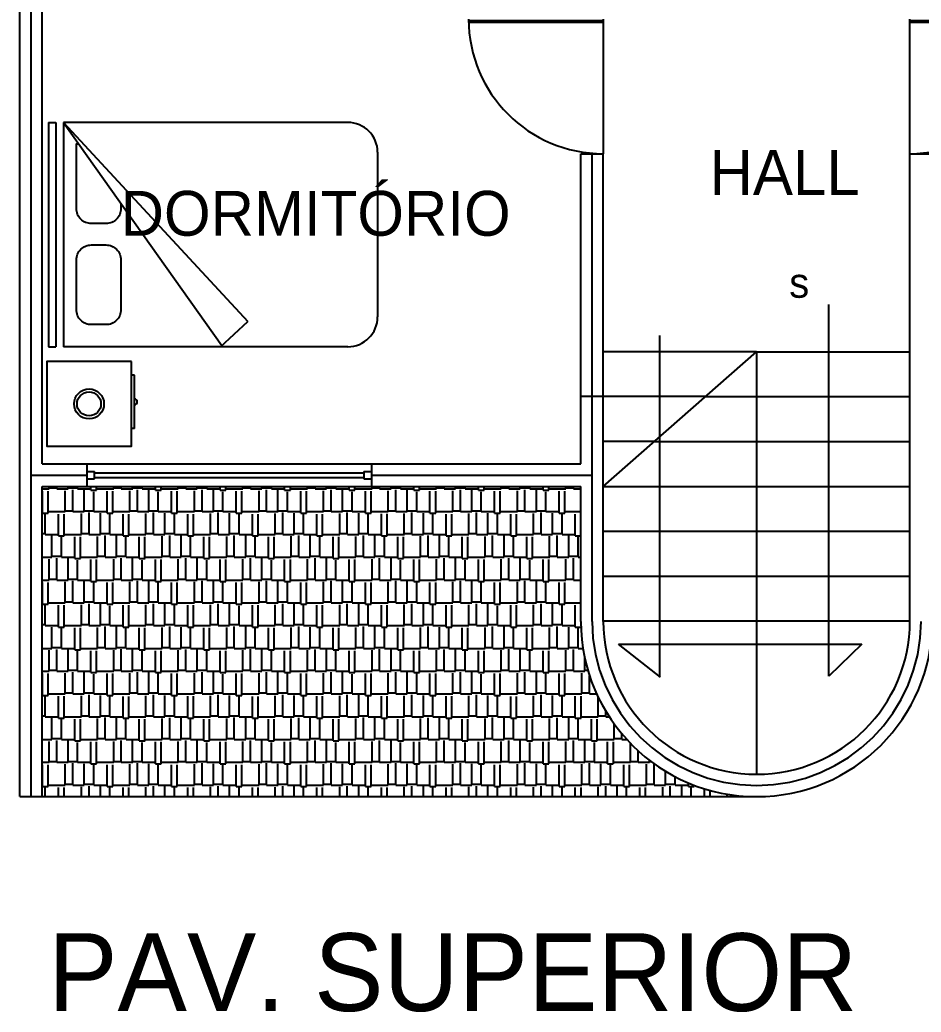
# Model space of a CAD drawing. Header units: millimetres. Extents: x 686.5 to 717.1, y 236.1 to 261.6.
# Drawn here: x 713.405 to 714.911, y 240.607 to 242.266 of the extents above; entities that cross this region are included whole.
import ezdxf

# ---------------------------------------------------------------- set-up
doc = ezdxf.new("R2010")
doc.units = ezdxf.units.MM
doc.linetypes.add('ACAD_ISO04W100', pattern=[30.5, 24, -3, 0.5, -3])
for name, color, linetype in [('EJE', 4, 'ACAD_ISO04W100'), ('ESCALERAS', 5, 'Continuous'), ('LETREROS', 31, 'Continuous'), ('MUE', 2, 'Continuous'), ('MURO1', 3, 'Continuous'), ('PROYECCIONES', 73, 'ACAD_ISO04W100'), ('PUERTAS', 191, 'Continuous'), ('TEJA', 242, 'Continuous'), ('VENTANAS', 111, 'Continuous')]:
    doc.layers.add(name, color=color, linetype=linetype)

# ---------------------------------------------------------------- blocks, each defined once
blk = doc.blocks.new('BURO')
at = {"layer": 'MUE', "color": 2}
for p, q in [((-0.1743, -0.3241), (-0.1743, -0.3041)), ((0.1825, -0.3241), (0.1825, -0.3041))]:
    blk.add_line(p, q, dxfattribs=at)
blk.add_lwpolyline([(0.2727, -0.3041), (0.2727, 0.2616), (-0.293, 0.2616), (-0.293, -0.3041)], close=True, dxfattribs=at)
blk.add_lwpolyline([(-0.1743, -0.3241), (0.1825, -0.3241)], dxfattribs=at)
for radius in [0.1, 0.08]:
    blk.add_circle((-0.0101, -0.0212), radius, dxfattribs=at)
blk.add_arc((0.0041, -0.3241), 0.02, 180, 0, dxfattribs=at)
blk = doc.blocks.new('CAMA3')
at = {"layer": 'MUE', "color": 2}
for p, q in [((-0.87, 0.77), (1.03, 0.77)), ((-0.02, 0.77), (-0.2015, 0.6023)), ((1.03, -0.73), (-0.0288, 0.762)), ((1.03, -0.73), (1.03, 0.77)), ((1.08, -0.73), (1.08, 0.77)), ((1.13, 0.77), (1.08, 0.77)), ((1.13, -0.73), (1.13, 0.77)), ((1.03, -0.73), (-0.2015, 0.6023)), ((-1.07, -0.53), (-1.07, 0.57)), ((-0.87, -0.73), (1.03, -0.73)), ((1.13, -0.73), (1.08, -0.73))]:
    blk.add_line(p, q, dxfattribs=at)
blk.add_lwpolyline([(0.6458, 0.1896), (0.6458, 0.5227, -0.414214), (0.7458, 0.6227), (0.8436, 0.6227, -0.414214), (0.9436, 0.5227), (0.9436, 0.1896, -0.414214), (0.8436, 0.0896), (0.7458, 0.0896, -0.414214)], format="xyb", close=True, dxfattribs=at)
blk.add_lwpolyline([(0.6458, -0.1886), (0.6458, -0.1532, -0.414214), (0.7458, -0.0532), (0.8436, -0.0532, -0.414214), (0.9436, -0.1532), (0.9436, -0.5864), (0.928, -0.5864)], format="xyb", dxfattribs=at)
for centre, start, end in [((-0.87, 0.57), 90, 180), ((-0.87, -0.53), 180, 270)]:
    blk.add_arc(centre, 0.2, start, end, dxfattribs=at)

msp = doc.modelspace()

# ---------------------------------------------------------------- hatches: boundary and pattern name
at = {"layer": 'TEJA'}
h = msp.add_hatch(dxfattribs=at)
h.set_pattern_fill('AR-RSHKE', color=256, scale=0.000125, style=0)
h.set_pattern_definition([(0, (667.64192, 205.43898), (0.0809625, 0.0381), [0.01905, -0.015875, 0.022225, -0.009525, 0.028575, -0.0127]), (0, (667.66097, 205.440568), (0.0809625, 0.0381), [0.015875, -0.060325, 0.0127, -0.01905]), (0, (667.69907, 205.4366), (0.0809625, 0.0381), [0.009525, -0.098425]), (90, (667.64192, 205.43898), (-0.0269875, 0.0381), [0.0365125, -0.1158875]), (90, (667.66097, 205.43898), (-0.0269875, 0.0381), [0.03571875, -0.11668125]), (90, (667.676844, 205.43898), (-0.0269875, 0.0381), [0.0333375, -0.1190625]), (90, (667.69907, 205.4366), (-0.0269875, 0.0381), [0.0365125, -0.1158875]), (90, (667.708594, 205.4366), (-0.0269875, 0.0381), [0.0365125, -0.1158875]), (90, (667.73717, 205.43898), (-0.0269875, 0.0381), [0.034925, -0.117475])])
h.paths.add_polyline_path([(714.6365, 240.967, -0.415051), (714.3427, 241.2616), (714.3427, 241.4858), (713.4427, 241.4858), (713.4427, 240.967)])

# ---------------------------------------------------------------- linework, layer by layer
at = {"layer": 'EJE'}
for p, q in [((713.424, 240.967), (713.424, 242.5358)), ((714.3615, 241.2599), (714.3615, 242.042)), ((713.424, 241.5045), (713.5177, 241.5045)), ((713.9927, 241.5045), (714.3615, 241.5045))]:
    msp.add_line(p, q, dxfattribs=at)
msp.add_arc((714.6365, 241.2608), 0.275, 180.175, 359.825, dxfattribs=at)
at = {"layer": 'ESCALERAS'}
for p, q in [((714.3802, 241.4858), (714.6365, 241.7108)), ((714.6365, 241.7108), (714.6365, 241.0045)), ((714.6365, 241.7108), (714.8927, 241.7108)), ((714.551, 241.6358), (714.8927, 241.6358)), ((714.4656, 241.5608), (714.8927, 241.5608)), ((714.3802, 241.4858), (714.8927, 241.4858)), ((714.3802, 241.4108), (714.8927, 241.4108)), ((714.3802, 241.3358), (714.8927, 241.3358)), ((714.3802, 241.2608), (714.8927, 241.2608))]:
    msp.add_line(p, q, dxfattribs=at)
at = {"layer": 'MUE'}
for p, q in [((714.7569, 241.1686), (714.7569, 241.7898)), ((714.474, 241.738), (714.474, 241.1683)), ((714.4757, 241.1668), (714.4054, 241.2222)), ((714.4054, 241.2222), (714.8124, 241.2222)), ((714.8124, 241.2222), (714.7569, 241.1686))]:
    msp.add_line(p, q, dxfattribs=at)
at = {"layer": 'MURO1'}
for p, q in [((713.4052, 240.967), (713.4052, 242.5545)), ((713.4427, 241.5233), (713.4427, 242.517)), ((714.3427, 241.5233), (714.3427, 242.042)), ((714.3427, 242.042), (714.3802, 242.042)), ((714.3802, 241.2599), (714.3802, 242.042)), ((714.8927, 241.2599), (714.8927, 242.042)), ((714.8927, 242.042), (714.9302, 242.042)), ((714.3427, 241.5233), (714.3427, 241.7108)), ((713.4427, 241.5233), (714.3427, 241.5233)), ((713.5177, 241.4858), (713.5177, 241.5233)), ((713.9927, 241.5233), (713.9927, 241.4858)), ((713.4427, 240.967), (713.4427, 241.4858)), ((713.4427, 241.4858), (714.3427, 241.4858)), ((714.3427, 241.2599), (714.3427, 241.4858)), ((713.4052, 240.967), (713.4427, 240.967))]:
    msp.add_line(p, q, dxfattribs=at)
for radius, start, end in [(0.2938, 180.1639, 359.8361), (0.2563, 180.1879, 359.8121)]:
    msp.add_arc((714.6365, 241.2608), radius, start, end, dxfattribs=at)
at = {"layer": 'PROYECCIONES'}
for p, q in [((714.6365, 241.7108), (714.3802, 241.7108)), ((714.551, 241.6358), (714.3427, 241.6358)), ((714.4656, 241.5608), (714.3802, 241.5608))]:
    msp.add_line(p, q, dxfattribs=at)
at = {"layer": 'PUERTAS'}
for p, q in [((714.1552, 242.2645), (714.3802, 242.2645)), ((714.1553, 242.262), (714.3802, 242.262)), ((714.3802, 242.267), (714.3802, 242.042)), ((714.8927, 242.042), (714.8927, 242.267)), ((714.8927, 242.2645), (715.1177, 242.2645)), ((714.8927, 242.262), (715.1176, 242.262))]:
    msp.add_line(p, q, dxfattribs=at)
for centre, start, end in [((714.3802, 242.267), 180, 270), ((714.8927, 242.267), 270, 359.3634)]:
    msp.add_arc(centre, 0.225, start, end, dxfattribs=at)
at = {"layer": 'TEJA'}
msp.add_line((713.4427, 240.967), (714.6365, 240.967), dxfattribs=at)
at = {"layer": 'VENTANAS'}
for p, q in [((713.5177, 241.5108), (713.5302, 241.5108)), ((713.5302, 241.4983), (713.5302, 241.5108)), ((713.5302, 241.5083), (713.9802, 241.5083)), ((713.9802, 241.5108), (713.9927, 241.5108)), ((713.9802, 241.5108), (713.9802, 241.4983)), ((713.5177, 241.4983), (713.5302, 241.4983)), ((713.5302, 241.5008), (713.9802, 241.5008)), ((713.9802, 241.4983), (713.9927, 241.4983))]:
    msp.add_line(p, q, dxfattribs=at)

# ---------------------------------------------------------------- block references
at = {"layer": 'TEJA', "xscale": 0.25, "yscale": 0.25, "zscale": 0.25}
for name, p, rotation in [('CAMA3', (713.7356, 241.9118), 180), ('BURO', (713.5155, 241.6261), 90)]:
    msp.add_blockref(name, p, dxfattribs=dict(at, rotation=rotation))

# ---------------------------------------------------------------- texts
at = {"layer": 'LETREROS', "color": 1}
for s, p in [('HALL', (714.5579, 241.9731)), ('DORMITÓRIO', (713.5736, 241.9048))]:
    msp.add_text(s, height=0.075, dxfattribs=at).set_placement(p)
at = {"layer": 'LETREROS', "color": 2}
msp.add_text('PAV. SUPERIOR', height=0.13, dxfattribs=at).set_placement((713.4525, 240.6086))
at = {"layer": 'LETREROS', "insert": (714.691, 241.8511), "char_height": 0.05, "width": 0.169375, "attachment_point": 1}
msp.add_mtext('s', dxfattribs=at)

doc.saveas('drawing.dxf')
